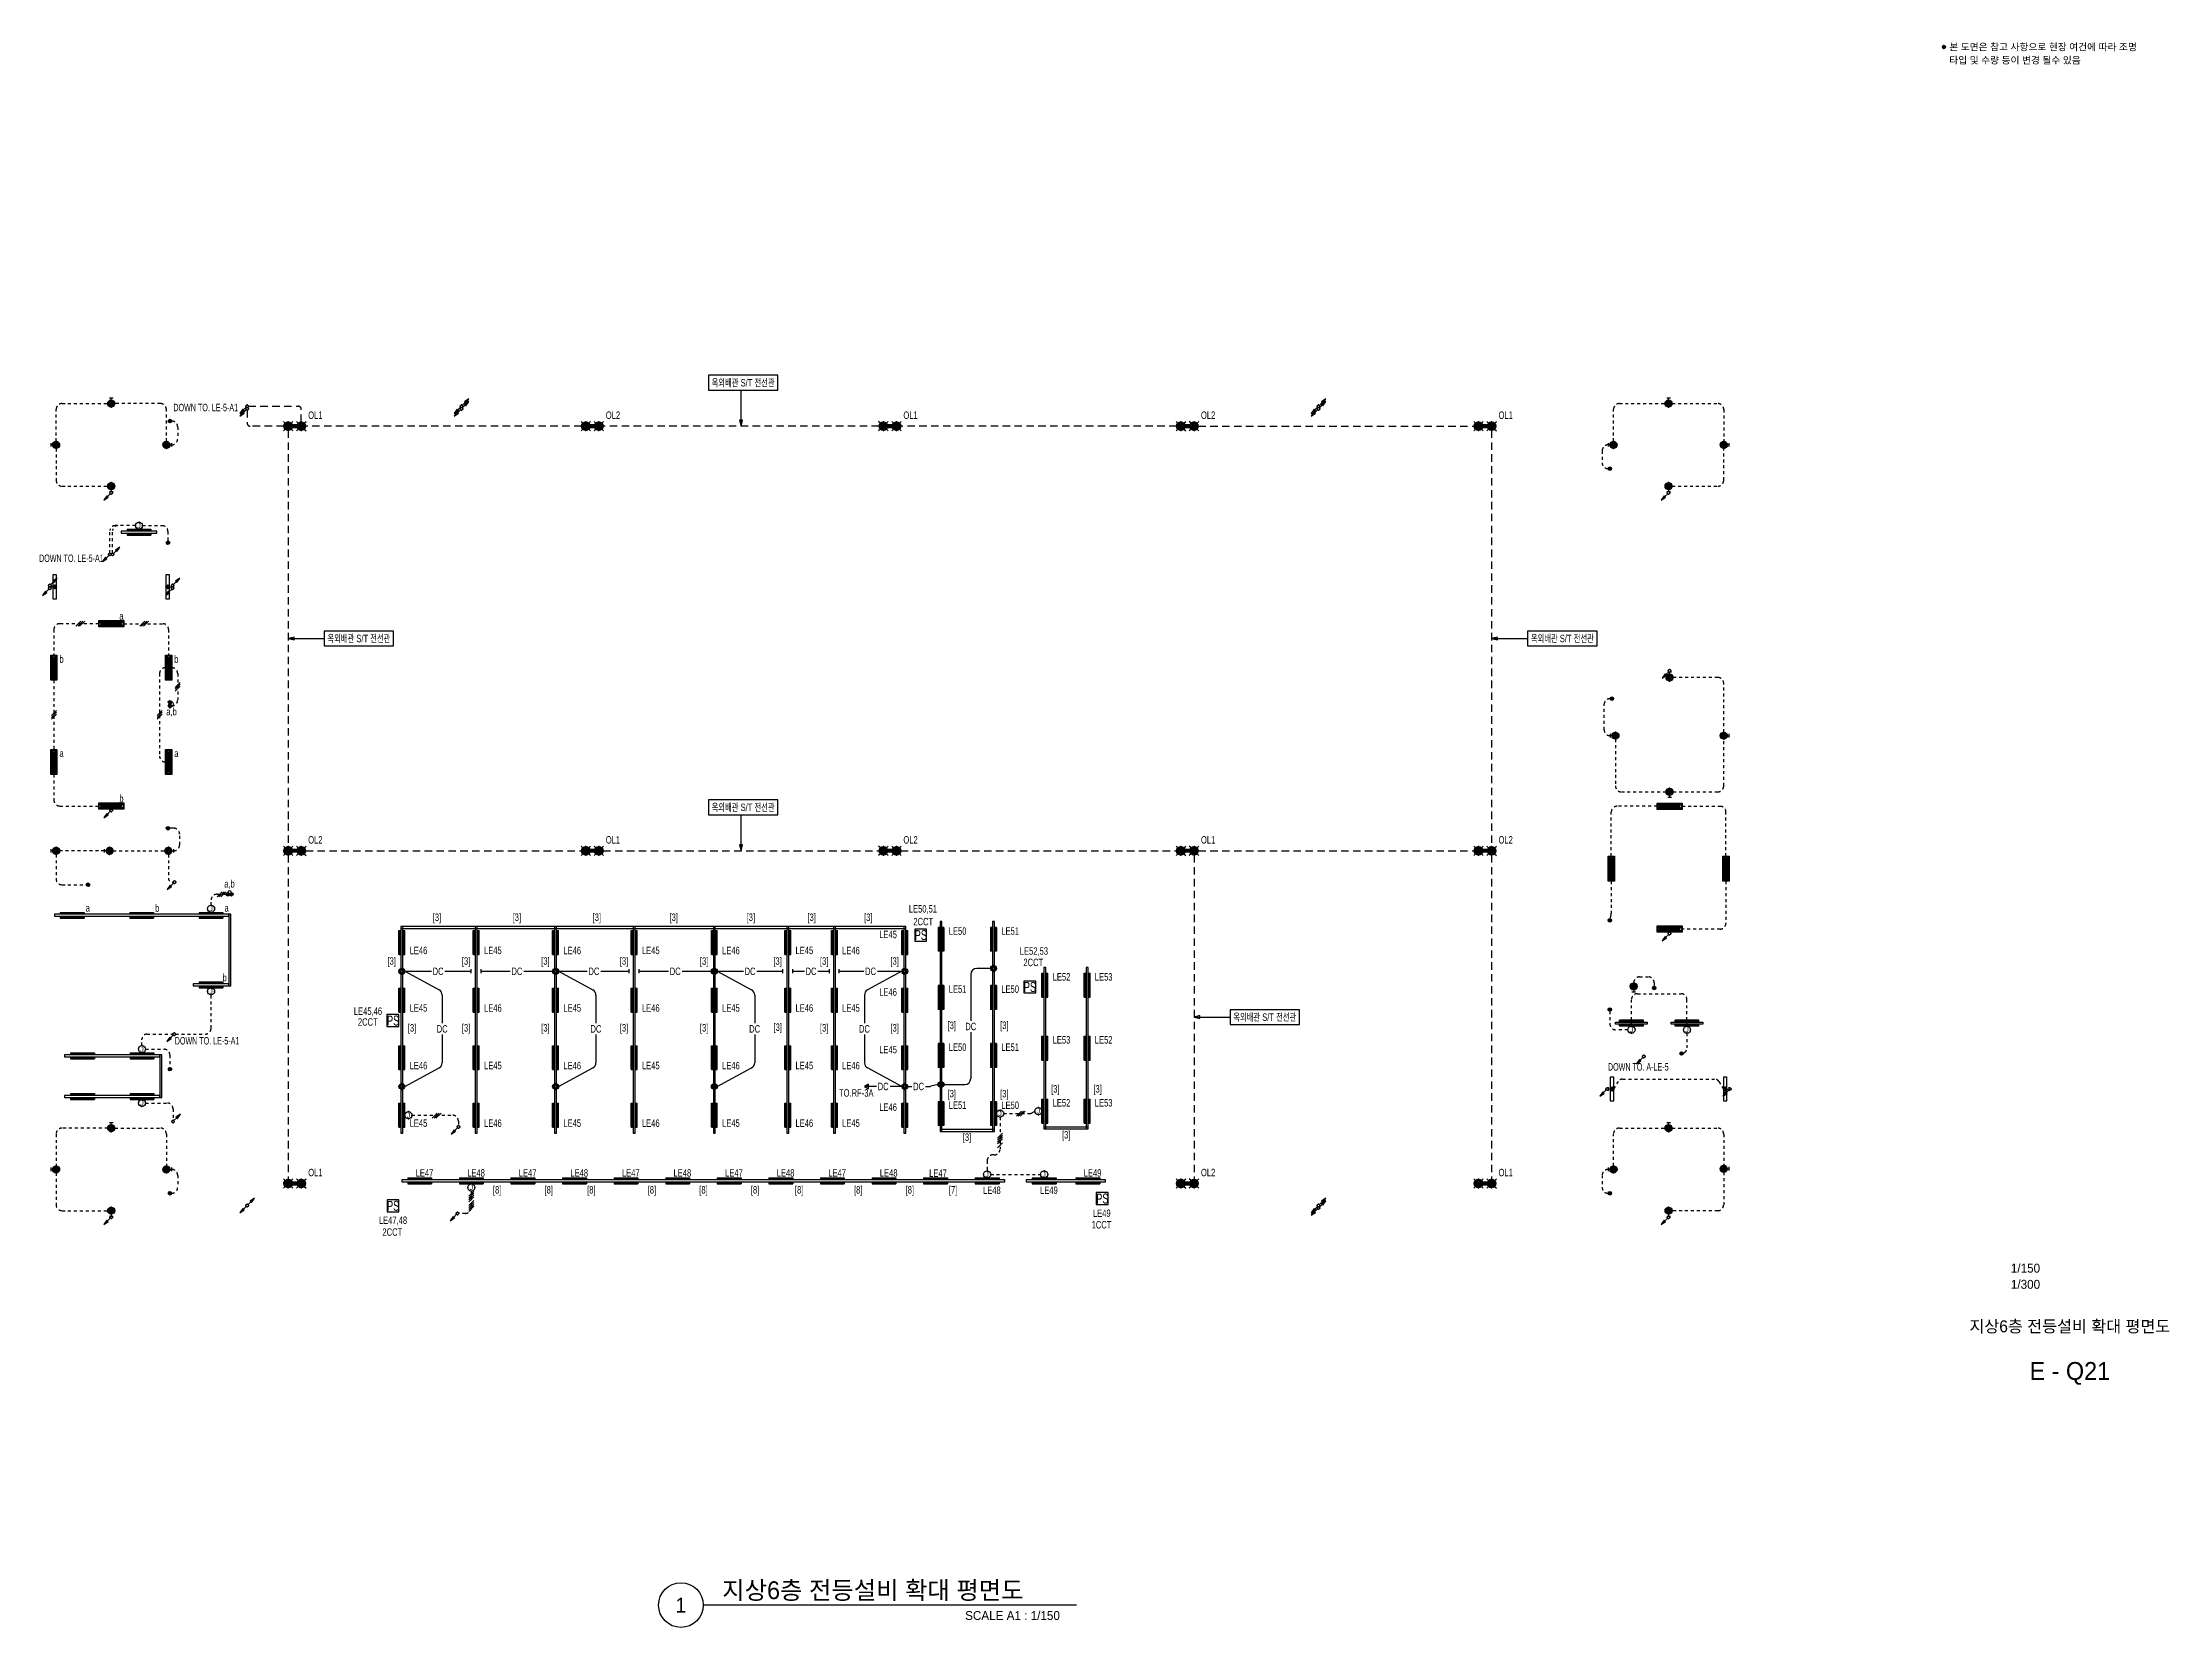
# Model space of a CAD drawing. Header units: millimetres. Extents: x 86947 to 500447, y -530175 to 1059536.
# Drawn here: x 266737 to 373947, y 717225 to 797068 of the extents above; entities that cross this region are included whole.
import ezdxf
from ezdxf.enums import TextEntityAlignment as Align

# ---------------------------------------------------------------- set-up
doc = ezdxf.new("R2010")
doc.units = ezdxf.units.MM
doc.header["$LTSCALE"] = 150
doc.linetypes.add('D1', pattern=[3, 1, -1, 1])
doc.linetypes.add('D2', pattern=[6.5, 2.5, -1.5, 2.5])
for name, color, linetype in [('------03 Lighting Fixture', 3, 'Continuous'), ('------04 Lighting Switch', 2, 'Continuous'), ('------04 Number of Strands (가닥수)', 1, 'Continuous'), ('-----20 General Symbol', 3, 'Continuous'), ('-----22 Embeded in Floor', 4, 'D2'), ('-----23 Concealed or Exposed Wire', 4, 'D1'), ('-----25 Emergency Lighting Embeded Wire in Ceiling or Wall', 1, 'Continuous'), ('-----28 Race Way', 1, 'Continuous'), ('-----29 Indicator', 1, 'Continuous'), ('-----30 Text', 2, 'Continuous'), ('-----41 Drawing Title', 2, 'Continuous'), ('-----42 Drawing Number', 2, 'Continuous'), ('-----43 Drawing Scale', 3, 'Continuous')]:
    doc.layers.add(name, color=color, linetype=linetype)
doc.styles.add('ELEC', font='Dotum.ttf')

# ---------------------------------------------------------------- blocks, each defined once
blk = doc.blocks.new('A$C0b6403cb')
at = {"layer": '-----30 Text'}
h = blk.add_hatch(color=256, dxfattribs=at)
edge = h.paths.add_edge_path()
edge.add_arc((-26637, -5011), 160, 0, 360)
h = blk.add_hatch(color=256, dxfattribs=at)
edge = h.paths.add_edge_path()
edge.add_arc((-26637, -5011), 160, 0, 360)
blk.add_circle((-26637, -5011), 160, dxfattribs=at)
blk.add_circle((-26637, -5011), 160, dxfattribs=at)
for p in [(-26796, -5011), (-26796, -5011), (-26637, -4851), (-26637, -4851), (-26637, -5171), (-26637, -5171), (-26477, -5011), (-26477, -5011)]:
    blk.add_point(p, dxfattribs=at)
at = {"layer": '-----30 Text', "style": 'ELEC'}
for s, p in [('본 도면은 참고 사항으로 현장 여건에 따라 조명', (-26101, -5011)), ('타입 및 수량 등이 변경 될수 있음', (-26101, -6345))]:
    blk.add_text(s, height=700, dxfattribs=at).set_placement(p, align=Align.MIDDLE_LEFT)
blk = doc.blocks.new('E17')
h = blk.add_hatch(color=256)
h.paths.add_polyline_path([(600, 100), (-600, 100), (-600, 0), (600, 0)])
h.paths.add_polyline_path([(600, -100), (-600, -100), (-600, -200), (600, -200)])
for p, q in [((-600, 100), (600, 100)), ((-600, 100), (-600, 0)), ((600, 100), (600, 0)), ((600, 100), (600, 0)), ((-600, -100), (-600, -200)), ((-600, -200), (600, -200)), ((600, -100), (600, -200))]:
    blk.add_line(p, q)
blk = doc.blocks.new('벽부 비상등')
h = blk.add_hatch(color=0)
h.dxf.hatch_style = 1
h.paths.add_polyline_path([(0, 488), (-128, 600), (-128, -600), (0, -488)])
h = blk.add_hatch(color=0)
h.dxf.hatch_style = 1
h.paths.add_polyline_path([(128, 600), (0, 488), (0, -488), (128, -600)])
at = {"color": 1}
for p, q in [((-128, 600), (0, 488)), ((0, 488), (128, 600)), ((0, -488), (0, 488)), ((-128, -600), (0, -488)), ((0, -488), (128, -600))]:
    blk.add_line(p, q, dxfattribs=at)
blk.add_lwpolyline([(158, -630), (158, 630), (-158, 630), (-158, -630)], close=True)
blk.add_lwpolyline([(128, -600), (128, 600), (-128, 600), (-128, -600)], close=True, dxfattribs=at)
blk = doc.blocks.new('D01')
at = {"linetype": 'Continuous'}
blk.add_circle((0, 0), 150, dxfattribs=at)
for p in [(-150, 0), (0, 150), (150, 0), (0, -150)]:
    blk.add_point(p)
blk = doc.blocks.new('E01')
h = blk.add_hatch(color=256)
edge = h.paths.add_edge_path(flags=17)
edge.add_arc((0, 0), 75, 0, 360)
edge = h.paths.add_edge_path()
edge.add_arc((0, 0), 150, 0, 360)
blk.add_blockref('D01', (0, 0))
at = {"xscale": 0.5, "yscale": 0.5, "zscale": 0.5}
blk.add_blockref('D01', (0, 0), dxfattribs=at)
blk = doc.blocks.new('*U13')
h = blk.add_hatch(color=256)
edge = h.paths.add_edge_path()
edge.add_arc((0, -75), 75, 0, 360)
blk.add_circle((0, -75), 75)
blk = doc.blocks.new('*U14')
h = blk.add_hatch(color=256)
edge = h.paths.add_edge_path()
edge.add_arc((-75, -75), 75, 0, 360)
h = blk.add_hatch(color=256)
edge = h.paths.add_edge_path()
edge.add_arc((75, -75), 75, 0, 360)
for centre in [(-75, -75), (75, -75)]:
    blk.add_circle(centre, 75)
blk.add_arc((0, 0), 75, 0, 180)
blk.add_point((150, -75))
blk = doc.blocks.new('C14')
blk.add_lwpolyline([(150, 300), (-150, 300), (-150, 0), (150, 0)], close=True)
at = {"style": 'ELEC', "width": 0.7}
blk.add_text('PS', height=250, dxfattribs=at).set_placement((4, 150), align=Align.MIDDLE_CENTER)
blk = doc.blocks.new('D06')
for p, q in [((-75, 0), (0, 0)), ((0, -75), (0, 75))]:
    blk.add_line(p, q)
at = {"linetype": 'Continuous'}
blk.add_circle((-225, 0), 150, dxfattribs=at)
for p in [(-375, 0), (-225, 150), (-75, 0), (-225, -150)]:
    blk.add_point(p)
blk = doc.blocks.new('E06')
blk.add_hatch(color=256).paths.add_polyline_path([(-75, 0, 1), (-375, 0, 1)])
blk.add_blockref('D06', (0, 0))
blk = doc.blocks.new('O04')
blk.add_circle((0, 0), 150)
for p in [(-150, 0), (0, 150), (150, 0), (0, -150)]:
    blk.add_point(p)
at = {"style": 'ELEC'}
blk.add_text('J', height=214, dxfattribs=at).set_placement((0, 0), align=Align.MIDDLE)
blk = doc.blocks.new('O01')
blk.add_hatch(color=256).paths.add_polyline_path([(-149, -218), (-218, -149), (-368, -368)])
blk.add_line((-46, -46), (-184, -184))
blk.add_lwpolyline([(-368, -368), (-149, -218), (-218, -149), (-368, -368)])
blk.add_circle((0, 0), 65)
for p in [(-65, 0), (-65, 0), (0, 65), (0, 65), (65, 0), (65, 0), (0, -65), (0, -65)]:
    blk.add_point(p)
blk = doc.blocks.new('*U45')
at = {"color": 0}
for p, q in [((-186, -106), (26, 106)), ((-106, -106), (106, 106)), ((-26, -106), (186, 106))]:
    blk.add_line(p, q, dxfattribs=at)
blk = doc.blocks.new('*U46')
at = {"color": 0}
for p, q in [((-426, -106), (-214, 106)), ((-346, -106), (-134, 106)), ((-266, -106), (-54, 106)), ((-186, -106), (26, 106)), ((-26, -106), (186, 106)), ((54, -106), (266, 106)), ((134, -106), (346, 106)), ((214, -106), (426, 106))]:
    blk.add_line(p, q, dxfattribs=at)
blk = doc.blocks.new('*U47')
at = {"color": 0}
for p, q in [((-306, -106), (-94, 106)), ((-226, -106), (-14, 106)), ((-146, -106), (66, 106)), ((-66, -106), (146, 106)), ((94, -106), (306, 106))]:
    blk.add_line(p, q, dxfattribs=at)
blk = doc.blocks.new('D12')
at = {"linetype": 'Continuous'}
blk.add_lwpolyline([(600, -90), (600, 90), (-600, 90), (-600, -90)], close=True, dxfattribs=at)
blk.add_circle((0, 0), 90, dxfattribs=at)
for p in [(-90, 0), (0, 90), (90, 0), (0, -90)]:
    blk.add_point(p)
blk = doc.blocks.new('E13')
at = {"layer": '------03 Lighting Fixture'}
blk.add_hatch(color=256, dxfattribs=at).paths.add_polyline_path([(-90, 180, 1), (90, 180, 1)])
for p, q in [((90, 0), (-90, 0)), ((0, 90), (0, 0))]:
    blk.add_line(p, q, dxfattribs=at)
blk.add_blockref('D12', (0, 180), dxfattribs=at)
blk = doc.blocks.new('O07')
blk.add_lwpolyline([(0, -100), (173, 0), (0, 100)], close=True)
blk = doc.blocks.new('LED투광등')
h = blk.add_hatch(color=256)
h.dxf.hatch_style = 1
edge = h.paths.add_edge_path()
edge.add_arc((-275, 0), 180, 0, 360)
edge = h.paths.add_edge_path()
edge.add_arc((275, 0), 180, 0, 360)
edge = h.paths.add_edge_path()
edge.add_line((-102, -50), (102, -50))
edge.add_line((102, 50), (-102, 50))
for p, q in [((-402, 127), (-475, 200)), ((-148, 127), (-75, 200)), ((148, 127), (75, 200)), ((402, 127), (475, 200)), ((-402, -127), (-475, -200)), ((-148, -127), (-75, -200)), ((148, -127), (75, -200)), ((402, -127), (475, -200))]:
    blk.add_line(p, q)
for points in [[(102, 50), (-102, 50)], [(-102, -50), (102, -50)]]:
    blk.add_lwpolyline(points)
at = {"linetype": 'Continuous'}
for centre in [(-275, 0), (275, 0)]:
    blk.add_circle(centre, 180, dxfattribs=at)
for p in [(-455, 0), (-275, 180), (-95, 0), (95, 0), (275, 180), (455, 0), (-275, -180), (275, -180)]:
    blk.add_point(p)

msp = doc.modelspace()

# ---------------------------------------------------------------- linework, layer by layer
at = {"layer": '-----22 Embeded in Floor'}
for p, q in [((277050, 778550), (277050, 777892)), ((277115, 778745), (279630, 778745)), ((279780, 777958), (279780, 778595)), ((278904, 777742), (277200, 777742)), ((279996, 777742), (278904, 777742)), ((279120, 777526), (279120, 756566)), ((293904, 777742), (279996, 777742)), ((308904, 777742), (294996, 777742)), ((308904, 777742), (309996, 777742)), ((323904, 777742), (309996, 777742)), ((324996, 777742), (338904, 777742)), ((339780, 777526), (339780, 756566)), ((279120, 756566), (279120, 756134)), ((279120, 756134), (279120, 739806)), ((279996, 756350), (293904, 756350)), ((294996, 756350), (308904, 756350)), ((309996, 756350), (323904, 756350)), ((324780, 756134), (324780, 739806)), ((324996, 756350), (338904, 756350)), ((339780, 756134), (339780, 739806))]:
    msp.add_line(p, q, dxfattribs=at)
for centre, start, end in [((279630, 778595), 0, 90), ((277200, 777892), 180, 270)]:
    msp.add_arc(centre, 150, start, end, dxfattribs=at)
at = {"layer": '-----23 Concealed or Exposed Wire'}
for p, q in [((345808, 756080), (345808, 758292)), ((348120, 758592), (346108, 758592)), ((349380, 758592), (351293, 758592)), ((351593, 756080), (351593, 758292)), ((346827, 747515), (346827, 748850)), ((347127, 749150), (349327, 749150)), ((349627, 747515), (349627, 748850)), ((345740, 748267), (345740, 747635)), ((346647, 747335), (346040, 747335)), ((349447, 746140), (349507, 746185)), ((349627, 747155), (349627, 746425))]:
    msp.add_line(p, q, dxfattribs=at)
at = {"layer": '-----23 Concealed or Exposed Wire', "elevation": 0}
for points in [[(267420, 776980), (267420, 778580, -0.4142136), (267720, 778880), (270020, 778880)], [(272980, 776980), (272980, 778580, 0.4142136), (272680, 778880), (270380, 778880)], [(345920, 776980), (345920, 778580, -0.4142136), (346220, 778880), (348520, 778880)], [(348880, 778880), (351180, 778880, -0.4142136), (351480, 778580), (351480, 776980)], [(273250, 778000, -0.4142136), (273550, 777700), (273550, 777100, -0.4142136), (273250, 776800)], [(267420, 776620), (267420, 775020, 0.4142136), (267720, 774720), (270020, 774720)], [(345650, 776800, 0.4142136), (345350, 776500), (345350, 775900, 0.4142136), (345650, 775600), (345650, 775600)], [(348880, 774720), (351180, 774720, 0.4142136), (351480, 775020), (351480, 776620)], [(271420, 772730), (270385, 772730, 0.4142136), (270135, 772480)], [(270265, 771350), (270265, 772480, -0.4142136), (270515, 772730)], [(271780, 772730), (272760, 772730, -0.4142136), (273060, 772430), (273060, 771960)], [(269570, 767792), (267608, 767792, 0.4142136), (267308, 767492), (267308, 766205)], [(270830, 767792), (272793, 767792, -0.4142136), (273092, 767492), (273092, 766205)], [(272935, 765575, 0.4142136), (272635, 765275), (272635, 761125, 0.4142136), (272935, 760825), (272935, 760825)], [(273250, 765575, -0.4142136), (273550, 765275), (273550, 763950, -0.4142136), (273250, 763650), (273250, 763650)], [(351480, 762330), (351480, 764780, 0.4142136), (351180, 765080), (348930, 765080)], [(345750, 762150, -0.4142136), (345450, 762450), (345450, 763715, -0.4142136), (345750, 764015)], [(346020, 761970), (346020, 759620, 0.4142136), (346320, 759320), (348570, 759320)], [(348930, 759320), (351180, 759320, 0.4142136), (351480, 759620), (351480, 761970)], [(267308, 760195), (267308, 758907, 0.4142136), (267608, 758607), (269570, 758607)], [(273350, 756350, 0.4142136), (273650, 756650), (273650, 757185, 0.4142136), (273350, 757485), (273150, 757485)], [(267420, 756170), (267420, 754940, 0.4142136), (267720, 754640), (268940, 754640)], [(273080, 756170), (273080, 754970, 0.4142136), (273280, 754770), (273320, 754770)], [(345808, 754820), (345808, 753206, -0.0741905), (345794, 753118), (345740, 752940)], [(351593, 754820), (351593, 752707, -0.4142136), (351293, 752407), (349380, 752407)], [(275233, 753610), (275233, 753860, -0.4142136), (275533, 754160), (275985, 754160)], [(346940, 749700, -0.4142136), (347240, 750000), (347675, 750000, -0.4142136), (347975, 749700), (347975, 749530)], [(273439, 747115), (274933, 747115, 0.4142136), (275233, 747415), (275233, 749090)], [(271750, 746535), (271750, 746865, -0.4142136), (272000, 747115), (273309, 747115)], [(271930, 746355), (272860, 746355, -0.4142136), (273160, 746055), (273160, 745440)], [(345940, 744350), (346167, 744729, -0.2634471), (346382, 744850), (351018, 744850, -0.2634471), (351233, 744729), (351460, 744350)], [(271930, 743645), (273015, 743645, -0.4142136), (273315, 743345), (273315, 742780)], [(285360, 743029), (287401, 743029, -0.4142136), (287701, 742729), (287701, 742510)], [(315185, 743112), (316470, 743112, 0.1414622), (316630, 743159), (316753, 743236)], [(270020, 742380), (267720, 742380, 0.4142136), (267420, 742080), (267420, 740480)], [(270380, 742380), (272680, 742380, -0.4142136), (272980, 742080), (272980, 740480)], [(315005, 742932), (315005, 741332, -0.4142136), (314705, 741032), (314650, 741032, 0.4142136), (314350, 740732), (314350, 740228)], [(345920, 740480), (345920, 742080, -0.4142136), (346220, 742380), (348520, 742380)], [(348880, 742380), (351177, 742380, -0.4142136), (351477, 742080), (351477, 740513)], [(267420, 740120), (267420, 738520, 0.4142136), (267720, 738220), (270020, 738220)], [(273250, 740300, -0.4142136), (273550, 740000), (273550, 739400, -0.4142136), (273250, 739100)], [(345650, 740300, 0.4142136), (345350, 740000), (345350, 739400, 0.4142136), (345650, 739100), (345650, 739100)], [(351477, 740153), (351477, 738520, -0.4142136), (351177, 738220), (348880, 738220)], [(288350, 739208), (288350, 738384, -0.4142136), (288050, 738084), (287719, 738084)]]:
    msp.add_lwpolyline(points, format="xyb", dxfattribs=at)
for points in [[(270135, 771350), (270135, 772515)], [(267308, 764945), (267308, 761455)], [(269850, 756350), (267600, 756350)], [(270300, 756350), (272900, 756350)], [(314530, 740048), (317045, 740048)]]:
    msp.add_lwpolyline(points, dxfattribs=at)
at = {"layer": '-----23 Concealed or Exposed Wire'}
for centre, start, end in [((346108, 758292), 90, 180), ((351293, 758292), 0, 90), ((347127, 748850), 90, 180), ((349327, 748850), 0, 90), ((346040, 747635), 180, 270), ((349327, 746425), 306.98533, 0)]:
    msp.add_arc(centre, 300, start, end, dxfattribs=at)
at = {"layer": '-----25 Emergency Lighting Embeded Wire in Ceiling or Wall'}
for p, q in [((285000, 750279), (286341, 750279)), ((285000, 750279), (286725, 749345)), ((287022, 750279), (288350, 750279)), ((288350, 750179), (288350, 750379)), ((288850, 750179), (288850, 750379)), ((288850, 750279), (290316, 750279)), ((290997, 750279), (292450, 750279)), ((292750, 750279), (294196, 750279)), ((292750, 750279), (294476, 749345)), ((294877, 750279), (296310, 750279)), ((296310, 750179), (296310, 750379)), ((296810, 750179), (296810, 750379)), ((296810, 750279), (298296, 750279)), ((298977, 750279), (300450, 750279)), ((300750, 750279), (302067, 750279)), ((300750, 750279), (302476, 749345)), ((302747, 750279), (304050, 750279)), ((304050, 750179), (304050, 750379)), ((304550, 750179), (304550, 750379)), ((304550, 750279), (305142, 750279)), ((305822, 750279), (306400, 750279)), ((306400, 750179), (306400, 750379)), ((306900, 750179), (306900, 750379)), ((306900, 750279), (308142, 750279)), ((310050, 750279), (308324, 749345)), ((308822, 750279), (310050, 750279)), ((313525, 750125), (313525, 747791)), ((314525, 750425), (313825, 750425)), ((286882, 749081), (286882, 747670)), ((294633, 749081), (294633, 747670)), ((302633, 749081), (302633, 747670)), ((308167, 749081), (308167, 747670)), ((286882, 747089), (286882, 745677)), ((294633, 747089), (294633, 745677)), ((302633, 747089), (302633, 745677)), ((308167, 747089), (308167, 745677)), ((313525, 747209), (313525, 744875)), ((285000, 744479), (286725, 745414)), ((292750, 744479), (294476, 745414)), ((300750, 744479), (302476, 745414)), ((310050, 744479), (308324, 745414)), ((308775, 744479), (308167, 744479)), ((310050, 744479), (309456, 744479)), ((310350, 744479), (310562, 744479)), ((311243, 744479), (311441, 744479)), ((311875, 744575), (311511, 744488)), ((312175, 744575), (313225, 744575))]:
    msp.add_line(p, q, dxfattribs=at)
for centre, start, end in [((313825, 750125), 90, 180), ((286582, 749081), 0, 61.56913), ((294333, 749081), 0, 61.56913), ((302333, 749081), 0, 61.56913), ((308467, 749081), 118.43087, 180), ((286582, 745677), 298.43087, 0), ((294333, 745677), 298.43087, 0), ((302333, 745677), 298.43087, 0), ((308467, 745677), 180, 241.56913), ((311441, 744779), 270, 283.49895), ((313225, 744875), 270, 0)]:
    msp.add_arc(centre, 300, start, end, dxfattribs=at)
at = {"layer": '-----28 Race Way', "elevation": 0}
for points in [[(270700, 772350), (272500, 772350), (272500, 772450), (270700, 772450)], [(267333, 753050), (276133, 753050), (276133, 753150), (267333, 753150)], [(276133, 753150), (276133, 749550), (276233, 749550), (276233, 753150)], [(311975, 752787), (311975, 742212), (312075, 742212), (312075, 752787)], [(314625, 752787), (314625, 742212), (314725, 742212), (314725, 752787)], [(284800, 752540), (284800, 742129), (284900, 742129), (284900, 752540)], [(284800, 752440), (310250, 752440), (310250, 752540), (284800, 752540)], [(288550, 752540), (288550, 742129), (288650, 742129), (288650, 752540)], [(292550, 752540), (292550, 742129), (292650, 742129), (292650, 752540)], [(296510, 752540), (296510, 742129), (296610, 742129), (296610, 752540)], [(300550, 752540), (300550, 742129), (300650, 742129), (300650, 752540)], [(304250, 752540), (304250, 742129), (304350, 742129), (304350, 752540)], [(306600, 752540), (306600, 742129), (306700, 742129), (306700, 752540)], [(310150, 752540), (310150, 742129), (310250, 742129), (310250, 752540)], [(317213, 750479), (317213, 742336), (317313, 742336), (317313, 750479)], [(319338, 750479), (319338, 742336), (319438, 742336), (319438, 750479)], [(274333, 749550), (276133, 749550), (276133, 749650), (274333, 749650)], [(346027, 747715), (347627, 747715), (347627, 747615), (346027, 747615)], [(348827, 747715), (350427, 747715), (350427, 747615), (348827, 747615)], [(267850, 745975), (272650, 745975), (272650, 746075), (267850, 746075)], [(272650, 746075), (272650, 743925), (272750, 743925), (272750, 746075)], [(267850, 743925), (272650, 743925), (272650, 744025), (267850, 744025)], [(311975, 742212), (314725, 742212), (314725, 742312), (311975, 742312)], [(317213, 742336), (319438, 742336), (319438, 742436), (317213, 742436)], [(284850, 739668), (315250, 739668), (315250, 739768), (284850, 739768)], [(320325, 739768), (316325, 739768), (316325, 739668), (320325, 739668)]]:
    msp.add_lwpolyline(points, close=True, dxfattribs=at)
at = {"layer": '-----29 Indicator', "color": 1}
for p, q in [((301950, 777742), (301950, 779555)), ((302025, 778042), (301875, 778042)), ((301875, 778042), (301950, 777742)), ((301950, 777742), (302025, 778042)), ((279420, 767121), (279120, 767046)), ((279120, 767046), (279420, 766971)), ((279120, 767046), (280933, 767046)), ((279420, 766971), (279420, 767121)), ((340080, 767121), (339780, 767046)), ((339780, 767046), (340080, 766971)), ((339780, 767046), (341593, 767046)), ((340080, 766971), (340080, 767121)), ((301950, 756350), (301950, 758163)), ((302025, 756650), (301875, 756650)), ((301875, 756650), (301950, 756350)), ((301950, 756350), (302025, 756650)), ((325080, 748045), (324780, 747970)), ((324780, 747970), (325080, 747895)), ((324780, 747970), (326593, 747970)), ((325080, 747895), (325080, 748045))]:
    msp.add_line(p, q, dxfattribs=at)
at = {"layer": '-----29 Indicator', "color": 1, "elevation": 0}
for points in [[(300299, 780305), (300299, 779555), (303801, 779555), (303801, 780305)], [(280933, 767421), (280933, 766671), (284436, 766671), (284436, 767421)], [(341593, 767421), (341593, 766671), (345096, 766671), (345096, 767421)], [(300299, 758913), (300299, 758163), (303801, 758163), (303801, 758913)], [(326593, 748345), (326593, 747595), (330096, 747595), (330096, 748345)]]:
    msp.add_lwpolyline(points, close=True, dxfattribs=at)
at = {"layer": '-----41 Drawing Title', "color": 7}
msp.add_line((318861, 718350), (300039, 718350), dxfattribs=at)
msp.add_circle((298914, 718350), 1125, dxfattribs=at)

# ---------------------------------------------------------------- block references
at = {"layer": '------03 Lighting Fixture', "xscale": 1.2, "yscale": 1.2, "zscale": 1.2}
for p, rotation in [((270200, 779150), 89.99999999999999), ((348700, 779150), 90), ((267150, 776800), 180), ((345650, 776800), 180), ((270200, 774450), 270), ((348700, 774450), 270), ((348750, 765350), 90), ((345750, 762150), 180), ((348750, 759050), 270), ((267150, 756350), 180), ((269850, 756350), 180), ((346940, 749250), 270), ((270200, 742650), 89.99999999999997), ((348700, 742650), 90), ((267150, 740300), 180), ((345650, 740300), 180), ((270200, 737950), 270), ((348700, 737950), 270)]:
    msp.add_blockref('E06', p, dxfattribs=dict(at, rotation=rotation))
for name, p in [('LED투광등', (279450, 777742)), ('LED투광등', (294450, 777742)), ('LED투광등', (309450, 777742)), ('LED투광등', (324450, 777742)), ('LED투광등', (339450, 777742)), ('E06', (273250, 776800)), ('E06', (351750, 776800)), ('E06', (351750, 762150)), ('E06', (273350, 756350)), ('LED투광등', (279450, 756350)), ('LED투광등', (294450, 756350)), ('LED투광등', (309450, 756350)), ('LED투광등', (324450, 756350)), ('LED투광등', (339450, 756350)), ('E06', (273250, 740300)), ('LED투광등', (279450, 739590)), ('LED투광등', (324450, 739590)), ('LED투광등', (339450, 739590)), ('E06', (351747, 740333))]:
    msp.add_blockref(name, p, dxfattribs=at)
at = {"layer": '------03 Lighting Fixture', "color": 3}
for p in [(271600, 772450), (268233, 753150), (271733, 753150), (275233, 753150), (275233, 749650), (268750, 746075), (271750, 746075), (268750, 744025), (271750, 744025), (285750, 739768), (288350, 739768), (290950, 739768), (293550, 739768), (296150, 739768), (298750, 739768), (301350, 739768), (303950, 739768), (306550, 739768), (309150, 739768), (311750, 739768), (314350, 739768), (317225, 739768), (319425, 739768)]:
    msp.add_blockref('E17', p, dxfattribs=at)
at = {"layer": '------03 Lighting Fixture'}
for name, p, rotation in [('E13', (267170, 769650), 270), ('E13', (273230, 769650), 89.99999999999999), ('E17', (284800, 751729), 90), ('E17', (288550, 751729), 90), ('E17', (292550, 751729), 90), ('E17', (296510, 751729), 90), ('E17', (300550, 751729), 90), ('E17', (304250, 751729), 90), ('E17', (306600, 751729), 90), ('E17', (310150, 751729), 90), ('E17', (284800, 748829), 90), ('E17', (288550, 748829), 90), ('E17', (292550, 748829), 90), ('E17', (296510, 748829), 90), ('E17', (300550, 748829), 90), ('E17', (304250, 748829), 90), ('E17', (306600, 748829), 90), ('E17', (310150, 748829), 90), ('E17', (284800, 745929), 90), ('E17', (288550, 745929), 90), ('E17', (292550, 745929), 90), ('E17', (296510, 745929), 90), ('E17', (300550, 745929), 90), ('E17', (304250, 745929), 90), ('E17', (306600, 745929), 90), ('E17', (310150, 745929), 90), ('E13', (345670, 744350), 270), ('E13', (351730, 744350), 89.99999999999999), ('E17', (284800, 743029), 90), ('E17', (288550, 743029), 90), ('E17', (292550, 743029), 90), ('E17', (296510, 743029), 90), ('E17', (300550, 743029), 90), ('E17', (304250, 743029), 90), ('E17', (306600, 743029), 90), ('E17', (310150, 743029), 90)]:
    msp.add_blockref(name, p, dxfattribs=dict(at, rotation=rotation))
at = {"layer": '------03 Lighting Fixture', "xscale": -1}
for p, rotation in [((270200, 767792), 270), ((267308, 765575), 180), ((273092, 765575), 180), ((267308, 760825), 180), ((273092, 760825), 180), ((270200, 758607), 270), ((348750, 758592), 270), ((345808, 755450), 180), ((351593, 755450), 180), ((348750, 752407), 270)]:
    msp.add_blockref('벽부 비상등', p, dxfattribs=dict(at, rotation=rotation))
at = {"layer": '------03 Lighting Fixture', "color": 3}
for p, rotation in [((312075, 751887), 270), ((314725, 751887), 270), ((312075, 748962), 270), ((314725, 748962), 270), ((317213, 749579), 90), ((319338, 749579), 90), ((346827, 747615), 180), ((349627, 747615), 180), ((312075, 746037), 270), ((314725, 746037), 270), ((317213, 746407), 90), ((319338, 746407), 90), ((312075, 743112), 270), ((314725, 743112), 270), ((317213, 743236), 90), ((319338, 743236), 90)]:
    msp.add_blockref('E17', p, dxfattribs=dict(at, rotation=rotation))
at = {"layer": '------03 Lighting Fixture'}
for p in [(314675, 750425), (284850, 750279), (292600, 750279), (300600, 750279), (310200, 750279), (284850, 744479), (292600, 744479), (300600, 744479), (310200, 744479), (312025, 744575)]:
    msp.add_blockref('E01', p, dxfattribs=at)
at = {"layer": '------04 Lighting Switch', "xscale": 1.2, "yscale": 1.2, "zscale": 1.2}
for name, p, rotation in [('*U13', (273250, 778000), 270), ('*U13', (345650, 775600), 89.99999999999999), ('*U13', (273150, 771870), 270), ('*U14', (273250, 763740), 270), ('*U13', (345750, 764015), 89.99999999999999), ('*U13', (273150, 757485), 270), ('*U13', (269030, 754550), 180), ('*U13', (345650, 752850), 89.99999999999999), ('*U13', (347975, 749350), 180), ('*U13', (345650, 748357), 89.99999999999999), ('*U13', (349357, 746050), 180), ('*U13', (273250, 745350), 269.9999999999999), ('*U13', (273250, 739100), 269.9999999999999), ('*U13', (345650, 739100), 89.99999999999999)]:
    msp.add_blockref(name, p, dxfattribs=dict(at, rotation=rotation))
at = {"layer": '------04 Lighting Switch'}
for name, p, xscale, yscale, zscale in [('*U14', (276165, 754250), 1.2, 1.2, 1.2), ('C14', (311000, 751805), 2, 2, 2), ('C14', (316500, 749189), 2, 2, 2), ('C14', (284400, 747500), 2, 2, 2), ('C14', (284402, 738166), 2, 2, 2), ('C14', (320150, 738532), 2, 2, 2)]:
    msp.add_blockref(name, p, dxfattribs=dict(at, xscale=xscale, yscale=yscale, zscale=zscale))
at = {"layer": '------04 Number of Strands (가닥수)', "xscale": 1.2, "yscale": 1.2, "zscale": 1.2}
for p in [(268639, 767792), (271861, 767792), (275759, 754160), (286599, 743002), (316049, 743112)]:
    msp.add_blockref('*U45', p, dxfattribs=at)
at = {"layer": '------04 Number of Strands (가닥수)', "xscale": -1.2, "yscale": 1.2, "zscale": 1.2, "rotation": 90}
for name, p in [('*U45', (273550, 764612)), ('*U45', (267308, 763200)), ('*U45', (272635, 763200)), ('*U47', (315005, 741759)), ('*U46', (288350, 738698))]:
    msp.add_blockref(name, p, dxfattribs=at)
at = {"layer": '-----20 General Symbol'}
for p in [(277050, 778745), (277050, 778615), (287850, 778745), (287850, 778615), (331050, 778745), (331050, 778615), (270200, 774385), (348700, 774385), (270135, 771285), (267105, 769585), (273295, 769585), (348750, 765415), (270200, 758385), (273385, 754770), (348750, 752185), (273374, 747115), (347455, 745985), (345605, 744350), (351795, 744350), (287701, 742445), (270200, 737885), (277050, 738485), (287654, 738084), (331050, 738485), (331050, 738355), (348700, 737885)]:
    msp.add_blockref('O01', p, dxfattribs=at)
at = {"layer": '-----20 General Symbol', "rotation": 180}
for p in [(287850, 778745), (287850, 778615), (331050, 778745), (331050, 778615), (270265, 771285), (267105, 769715), (273295, 769715), (273315, 742715), (277050, 738485), (331050, 738485), (331050, 738355)]:
    msp.add_blockref('O01', p, dxfattribs=at)
at = {"layer": '-----20 General Symbol', "xscale": 1.2, "yscale": 1.2, "zscale": 1.2}
for p in [(271600, 772730), (275233, 753430), (275233, 749270), (346827, 747335), (349627, 747335), (271750, 746355), (271750, 743645), (285180, 743029), (315005, 743112), (316933, 743236), (314350, 740048), (317225, 740048), (288350, 739388)]:
    msp.add_blockref('O04', p, dxfattribs=at)
at = {"layer": '-----25 Emergency Lighting Embeded Wire in Ceiling or Wall', "xscale": 1.199999999953434, "yscale": 1.199999999953434, "zscale": 1.199999999953434, "rotation": 180}
msp.add_blockref('O07', (308375, 744479), dxfattribs=at)
at = {"xscale": 0.5, "yscale": 0.5, "zscale": 0.5}
msp.add_blockref('A$C0b6403cb', (375900, 799350), dxfattribs=at)

# ---------------------------------------------------------------- texts
at = {"layer": '------04 Lighting Switch', "style": 'ELEC', "width": 0.7}
for s, p in [('OL1', (280489, 778296)), ('OL2', (295489, 778296)), ('OL1', (310489, 778296)), ('OL2', (325489, 778296)), ('OL1', (340489, 778296)), ('a', (270714, 768174)), ('b', (267696, 766012)), ('b', (273481, 766012)), ('a,b', (273240, 763339)), ('a', (267696, 761262)), ('a', (273481, 761262)), ('b', (270714, 758989)), ('OL2', (280489, 756903)), ('OL1', (295489, 756903)), ('OL2', (310489, 756903)), ('OL1', (325489, 756903)), ('OL2', (340489, 756903)), ('a,b', (276159, 754664)), ('a', (269015, 753469)), ('b', (272515, 753469)), ('a', (276015, 753469)), ('LE45', (309357, 752134)), ('LE50', (312861, 752307)), ('LE51', (315511, 752307)), ('LE46', (285686, 751330)), ('LE45', (289436, 751330)), ('LE46', (293436, 751330)), ('LE45', (297396, 751330)), ('LE46', (301436, 751330)), ('LE45', (305137, 751330)), ('LE46', (307486, 751330)), ('b', (275920, 749969)), ('LE46', (309357, 749234)), ('LE51', (312861, 749382)), ('LE50', (315511, 749382)), ('LE52', (318099, 749999)), ('LE53', (320224, 749999)), ('LE45', (285686, 748430)), ('LE46', (289436, 748430)), ('LE45', (293436, 748430)), ('LE46', (297396, 748430)), ('LE45', (301436, 748430)), ('LE46', (305137, 748430)), ('LE45', (307486, 748430)), ('LE45', (309357, 746334)), ('LE50', (312861, 746457)), ('LE51', (315511, 746457)), ('LE53', (318099, 746827)), ('LE52', (320224, 746827)), ('LE46', (285686, 745530)), ('LE45', (289436, 745530)), ('LE46', (293436, 745530)), ('LE45', (297396, 745530)), ('LE46', (301436, 745530)), ('LE45', (305137, 745530)), ('LE46', (307486, 745530)), ('LE46', (309357, 743434)), ('LE51', (312861, 743532)), ('LE50', (315511, 743532)), ('LE52', (318099, 743655)), ('LE53', (320224, 743655)), ('LE45', (285686, 742630)), ('LE46', (289436, 742630)), ('LE45', (293436, 742630)), ('LE46', (297396, 742630)), ('LE45', (301436, 742630)), ('LE46', (305137, 742630)), ('LE45', (307486, 742630)), ('OL1', (280489, 740143)), ('LE47', (285989, 740123)), ('LE48', (288589, 740123)), ('LE47', (291189, 740123)), ('LE48', (293789, 740123)), ('LE47', (296389, 740123)), ('LE48', (298989, 740123)), ('LE47', (301589, 740123)), ('LE48', (304189, 740123)), ('LE47', (306789, 740123)), ('LE48', (309389, 740123)), ('LE47', (311875, 740112)), ('LE49', (319664, 740123)), ('OL2', (325489, 740143)), ('OL1', (340489, 740143)), ('LE48', (314589, 739250)), ('LE49', (317464, 739250))]:
    msp.add_text(s, height=375, dxfattribs=at).set_placement(p, align=Align.MIDDLE)
for s, p in [('LE50,51', (311115, 753427, 0)), ('2CCT', (311131, 752783, 0)), ('LE52,53', (316709, 751302, 0)), ('2CCT', (316678, 750728, 0)), ('LE45,46', (283141, 748272, 0)), ('2CCT', (283131, 747726, 0)), ('LE47,48', (284403, 737739, 0)), ('1CCT', (320116, 737511, 0)), ('LE49', (320130, 738092, 0)), ('2CCT', (284369, 737144, 0))]:
    msp.add_text(s, height=375, dxfattribs=at).set_placement(p, align=Align.MIDDLE_CENTER)
at = {"layer": '-----25 Emergency Lighting Embeded Wire in Ceiling or Wall', "style": 'ELEC', "width": 0.7}
for s, p in [('DC', (286675, 750279)), ('DC', (290650, 750279)), ('DC', (294530, 750279)), ('DC', (298630, 750279)), ('DC', (302400, 750279)), ('DC', (305475, 750279)), ('DC', (308475, 750279)), ('DC', (286882, 747379)), ('DC', (294633, 747379)), ('DC', (302633, 747379)), ('DC', (308167, 747379)), ('DC', (313525, 747500)), ('TO.RF-3A', (307755, 744153)), ('DC', (309109, 744479)), ('DC', (310896, 744479))]:
    msp.add_text(s, height=375, dxfattribs=at).set_placement(p, align=Align.MIDDLE)
at = {"layer": '-----28 Race Way', "style": 'ELEC', "width": 0.7}
for s, p in [('[3]', (286620, 752956)), ('[3]', (290645, 752956)), ('[3]', (294676, 752956)), ('[3]', (298554, 752956)), ('[3]', (302440, 752956)), ('[3]', (305506, 752956)), ('[3]', (308360, 752956)), ('[3]', (284337, 750751)), ('[3]', (288087, 750751)), ('[3]', (292087, 750751)), ('[3]', (296047, 750751)), ('[3]', (300087, 750751)), ('[3]', (303787, 750751)), ('[3]', (306137, 750751)), ('[3]', (309687, 750751)), ('[3]', (285363, 747384)), ('[3]', (288087, 747384)), ('[3]', (292087, 747384)), ('[3]', (296047, 747384)), ('[3]', (300087, 747384)), ('[3]', (303797, 747418)), ('[3]', (306137, 747384)), ('[3]', (309687, 747384)), ('[3]', (312568, 747514)), ('[3]', (315218, 747514)), ('[3]', (312568, 744069)), ('[3]', (315218, 744069)), ('[3]', (317791, 744310)), ('[3]', (319916, 744310)), ('[3]', (313335, 741876)), ('[3]', (318336, 741999)), ('[8]', (289653, 739225)), ('[8]', (292253, 739225)), ('[8]', (294402, 739225)), ('[8]', (297453, 739225)), ('[8]', (300053, 739225)), ('[8]', (302653, 739225)), ('[8]', (304875, 739225)), ('[8]', (307853, 739225)), ('[8]', (310453, 739225)), ('[7]', (312638, 739225))]:
    msp.add_text(s, height=375, dxfattribs=at).set_placement(p, align=Align.MIDDLE)
at = {"layer": '-----30 Text', "style": 'ELEC', "width": 0.7}
for p in [(302050, 779930), (282684, 767046), (343344, 767046), (302050, 758538), (328344, 747970)]:
    msp.add_text('옥외배관 S/T 전선관', height=375, dxfattribs=at).set_placement(p, align=Align.MIDDLE_CENTER)
at = {"layer": '-----41 Drawing Title', "style": 'ELEC'}
msp.add_text('지상6층 전등설비 확대 평면도', height=600, dxfattribs=at).set_placement((368925, 732395), align=Align.MIDDLE_CENTER)
at = {"layer": '-----41 Drawing Title', "color": 2, "style": 'ELEC'}
msp.add_text('지상6층 전등설비 확대 평면도', height=900, dxfattribs=at).set_placement((300998, 718650))
at = {"layer": '-----41 Drawing Title', "color": 7, "style": 'ELEC'}
msp.add_text('1', height=750, dxfattribs=at).set_placement((298914, 718350), align=Align.MIDDLE)
at = {"layer": '-----41 Drawing Title', "style": 'ELEC'}
msp.add_text('SCALE A1 : 1/150', height=450, dxfattribs=at).set_placement((318019, 717600), align=Align.RIGHT)
at = {"layer": '-----42 Drawing Number', "style": 'ELEC'}
msp.add_text('E - Q21', height=900, dxfattribs=at).set_placement((368925, 730145), align=Align.MIDDLE_CENTER)
at = {"layer": '-----43 Drawing Scale', "style": 'ELEC'}
for s, p in [('1/150', (366690, 735325)), ('1/300', (366690, 734510))]:
    msp.add_text(s, height=450, dxfattribs=at).set_placement(p, align=Align.MIDDLE_CENTER)
at = {"linetype": 'Continuous', "style": 'ELEC', "width": 0.6}
for s, p in [('DOWN TO. LE-5-A1', (274963, 778681)), ('DOWN TO. LE-5-A1', (268191, 771090)), ('DOWN TO. LE-5-A1', (275031, 746780)), ('DOWN TO. A-LE-5', (347172, 745465))]:
    msp.add_text(s, height=375, dxfattribs=at).set_placement(p, align=Align.MIDDLE)

doc.saveas('drawing.dxf')
